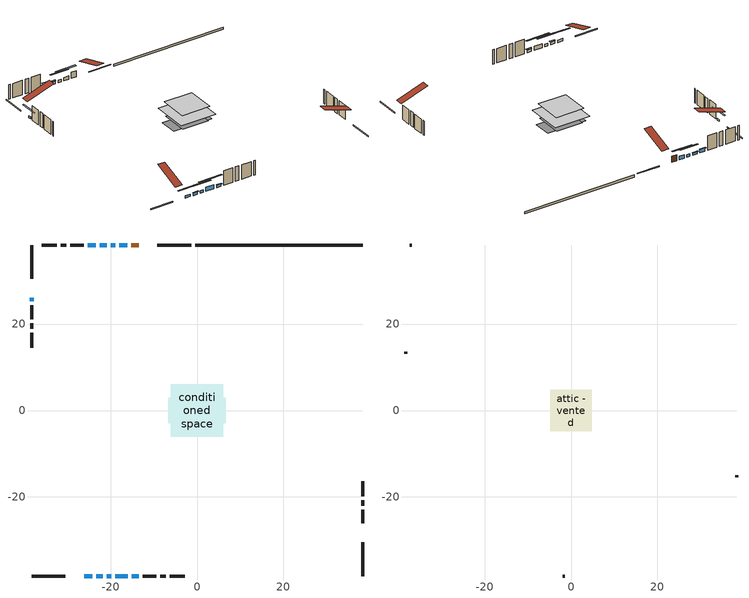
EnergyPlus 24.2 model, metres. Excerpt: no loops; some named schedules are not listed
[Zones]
conditioned space
 floor adiabatic (Floor2 construction): -4.46,-4.46 -4.46,4.46 4.46,4.46 4.46,-4.46 z0.76
 floor adiabatic (AdiabaticFloorConstruction): -6.06,-6.06 -6.06,6.06 6.06,6.06 6.06,-6.06 z3.2
 floor foundation (Slab1 construction): -6.7,-2.97 -6.7,2.97 6.7,2.97 6.7,-2.97 z0
 wall outside (RimJoist1 construction): -1.33,38.28 -9.14,38.28 / -38.28,-38.28 -30.47,-38.28 / -38.28,38.28 -38.28,30.47 / 38.28,-38.28 38.28,-30.47 z0.76:1.06
 wall outside (AdiabaticWallConstruction 1): -13.47,38.28 -15.25,38.28 z0.76:2.79
 wall outside (AdiabaticWallConstruction): -26.13,-38.28 -24.25,-38.28 / -20.87,-38.28 -19.8,-38.28 / -18.89,38.28 -19.96,38.28 / -20.88,38.28 -22.46,38.28 z0.76:1.52; -23.32,-38.28 -21.8,-38.28 / -15.05,-38.28 -13.52,-38.28 z0.76:1.57; -18.87,-38.28 -15.98,-38.28 z0.76:2.08; -38.28,26.13 -38.28,25.27 z0.76:1.37; -16.18,38.28 -17.96,38.28 / -23.39,38.28 -25.22,38.28 z0.76:1.88
 wall outside (Wall1 construction): -26.15,38.28 -29.35,38.28 / -12.59,-38.28 -9.39,-38.28 / -38.28,24.34 -38.28,21.14 / 38.28,-26.13 38.28,-22.93 z0.76:5.64
 wall outside (Wall2 construction): -30.28,38.28 -31.56,38.28 / -8.46,-38.28 -7.18,-38.28 / -38.28,20.21 -38.28,18.92 / 38.28,-22 38.28,-20.72 z0.76:5.64
 wall outside (Wall3 construction): -32.49,38.28 -35.92,38.28 / -6.25,-38.28 -2.82,-38.28 / -38.28,18 -38.28,14.57 / 38.28,-19.79 38.28,-16.36 z0.76:5.64
 wall foundation (FoundationWall1 construction): 38.28,38.28 -0.4,38.28 z0:0.76
 window (WindowConstruction): -26.13,-38.28 -24.25,-38.28 z0.76:1.52
 window (WindowConstruction 9): -23.32,-38.28 -21.8,-38.28 z0.76:1.57
 window (WindowConstruction 1): -20.87,-38.28 -19.8,-38.28 z0.76:1.52
 window (WindowConstruction 2): -18.87,-38.28 -15.98,-38.28 z0.76:2.08
 window (WindowConstruction 3): -38.28,26.13 -38.28,25.27 z0.76:1.37
 window (WindowConstruction 4): -16.18,38.28 -17.96,38.28 z0.76:1.88
 window (WindowConstruction 5): -18.89,38.28 -19.95,38.28 z0.76:1.52
 window (WindowConstruction 6): -20.88,38.28 -22.46,38.28 z0.76:1.52
 window (WindowConstruction 7): -23.39,38.28 -25.22,38.28 z0.76:1.88
 window (WindowConstruction 8): -15.05,-38.28 -13.52,-38.28 z0.76:1.57
 door (Door): -13.47,38.28 -15.25,38.28 z0.76:2.79
 ceiling adiabatic (AdiabaticFloorConstruction): 6.06,-6.06 6.06,6.06 -6.06,6.06 -6.06,-6.06 z3.2
attic - vented
 floor to conditioned space (Floor1 construction Reversed): -4.83,-4.83 -4.83,4.83 4.83,4.83 4.83,-4.83 z5.64
 wall outside (Wall4 construction): -36.85,38.28 -37.35,38.28 / -1.89,-38.28 -1.39,-38.28 / -38.28,13.64 -38.28,13.14 / 38.28,-15.43 38.28,-14.93 z0.76:5.64
 roof outside (Roof1 construction): -12.55,38.28,5.64 -12.55,28.87,8.77 -10.07,28.87,8.77 -10.07,38.28,5.64; -27.06,-38.28,5.64 -27.06,-28.87,8.77 -29.54,-28.87,8.77 -29.54,-38.28,5.64; -38.28,27.06,5.64 -28.87,27.06,8.77 -28.87,29.54,8.77 -38.28,29.54,5.64; 38.28,-27.06,5.64 28.87,-27.06,8.77 28.87,-29.54,8.77 38.28,-29.54,5.64
shading: -21.61,-38.28 -28.77,-38.28 -28.77,-38.69 -21.61,-38.69 z4.16; -21.6,-38.28 -23.52,-38.28 -23.52,-38.69 -21.6,-38.69 z1.77; -17.16,-38.28 -23.51,-38.28 -23.51,-38.69 -17.16,-38.69 z4.16; -13.34,-38.28 -21.51,-38.28 -21.51,-38.69 -13.34,-38.69 z4.72; -38.28,22.63 -38.28,28.77 -38.69,28.77 -38.69,22.63 z4.01; -20.6,38.28 -13.54,38.28 -13.54,38.69 -20.6,38.69 z4.52; -22.59,38.28 -16.25,38.28 -16.25,38.69 -22.59,38.69 z4.16; -22.66,38.28 -20.68,38.28 -20.68,38.69 -22.66,38.69 z1.72; -25.42,38.28 -23.19,38.28 -23.19,38.69 -25.42,38.69 z2.08; -13.32,-38.28 -15.25,-38.28 -15.25,-38.69 -13.32,-38.69 z1.77
[Building]
Building 1: Terrain=Suburbs
[Site:Location]
Edmonton Intl AP_AB: Latitude {deg}=53.31; Longitude {deg}=-113.58; Time Zone {hr}=-7; Elevation {m}=723; Keep Site Location Information=Yes
[Site:GroundTemperature:Shallow]
-1.56185, -3.61833, -3.78302, -2.80711, 1.11059, 5.01004, 8.39065, 10.5322, 10.7141, 8.97234, 5.67794, 1.89811
[Site:WaterMainsTemperature]
Calculation Method=Schedule; Temperature Schedule=mains temperature schedule
[Material] Roughness=Rough; Thermal Absorptance=0.9
Name | Thickness {m} | Conductivity {W/m-K} | Density {kg/m3} | Specific Heat {J/kg-K} | Solar Absorptance | Visible Absorptance
asphalt or fiberglass shingles | 0.00635 | 0.162714 | 1121.4 | 1465.45 | 0.4 | 0.4
ceiling loosefill ins | 0.169333 | 0.0480833 | 16.02 | 1046.75 | 0.7 | 0.7
ceiling stud and cavity | 0.1397 | 0.550941 | 65.682 | 1177.47 | 0.7 | 0.7
concrete 4.0 in. | 0.1016 | 1.803125 | 2242.8 | 837.4 | 0.7 | 0.7
concrete 8.0 in. | 0.2032 | 1.803125 | 2242.8 | 837.4 | 0.7 | 0.7
door material | 0.04445 | 0.188738 | 512.64 | 1214.23 | 0.7 | 0.7
exterior vertical ins | 0.0655474 | 0.029427 | 32.04 | 1214.23 | 0.7 | 0.7
floor covering | 0.0127 | 9.015625 | 54.468 | 1339.84 | 0.6 | 0.6
floor covering 1 | 0.0127 | 0.0433444 | 54.468 | 1339.84 | 0.6 | 0.6
floor rigid ins; wall rigid ins | 0.512978 | 0.029427 | 32.04 | 1214.23 | 0.7 | 0.7
floor stud and cavity | 0.0889 | 0.216499 | 50.32683 | 1063.81 | 0.7 | 0.7
floor stud and cavity 1 | 0.1397 | 1.75129 | 37.0049 | 1207.88 | 0.7 | 0.7
furniture material conditioned space 1 | 0.1524 | 0.115458 | 640.8 | 1214.23 | 0.6 | 0.6
gypsum board | 0.0127 | 0.160291 | 801 | 837.4 | 0.6 | 0.6
gypsum board 1 | 0.0127 | 0.160291 | 801 | 837.4 | 0.7 | 0.7
osb sheathing 0.5 in. | 0.0127 | 0.115458 | 512.64 | 1214.23 | 0.7 | 0.7
osb sheathing 0.75 in. | 0.01905 | 0.115458 | 512.64 | 1214.23 | 0.7 | 0.7
osb sheathing 2.0 in. | 0.0508 | 0.115458 | 512.64 | 1214.23 | 0.7 | 0.7
rim joist stud and cavity | 0.0508 | 0.0296634 | 125.044 | 1163.47 | 0.6 | 0.6
slab rigid ins | 0.0352862 | 0.029427 | 32.04 | 1214.23 | 0.7 | 0.7
wall stud and cavity | 0.1397 | 0.10094 | 139.0536 | 1170.24 | 0.7 | 0.7
wall stud and cavity 1 | 0.1397 | 0.097828 | 139.0536 | 1170.24 | 0.7 | 0.7
wall stud and cavity 2 | 0.1397 | 0.0943382 | 139.0536 | 1170.24 | 0.7 | 0.7
wall stud and cavity 3 | 0.0889 | 6.1454 | 50.32683 | 1063.81 | 0.6 | 0.6
wall stud and cavity 4 | 0.0889 | 0.380278 | 52.3479 | 1209.89 | 0.7 | 0.7
wall stud and cavity 5 | 0.0889 | 0.391764 | 83.0341 | 1211.67 | 0.7 | 0.7
wood siding | 0.0254 | 0.102417 | 544.68 | 1172.36 | 0.4 | 0.4
wood siding 1 | 0.00254 | 0.102417 | 544.68 | 1172.36 | 0.4 | 0.4
wood siding 2; wood siding 3; wood siding 4 | 0.0254 | 0.102417 | 544.68 | 1172.36 | 0.7 | 0.7
[WindowMaterial:SimpleGlazingSystem]
Name | U-Factor {W/m2-K} | Solar Heat Gain Coefficient
WindowMaterial | 2.97754 | 0.56
WindowMaterial 1 | 4.47029 | 0.53
WindowMaterial 2 | 2.8884 | 0.7
WindowMaterial 3 | 4.90409 | 0.57
WindowMaterial 4 | 2.95767 | 0.59
WindowMaterial 5 | 2.98776 | 0.55
WindowMaterial 6 | 2.95597 | 0.6
WindowMaterial 7 | 4.28803 | 0.54
WindowMaterial 8 | 2.98606 | 0.55
[Construction]
AdiabaticFloorConstruction: floor stud and cavity 1, floor rigid ins, osb sheathing 0.75 in., floor covering 1
AdiabaticWallConstruction: wood siding 3, wall rigid ins, wall stud and cavity 4, gypsum board
AdiabaticWallConstruction 1: wood siding 4, wall rigid ins, wall stud and cavity 4, gypsum board
Door: door material
Floor1 construction Reversed: gypsum board, ceiling stud and cavity, ceiling loosefill ins
Floor2 construction: floor stud and cavity, floor covering
FoundationWall1 construction: concrete 8.0 in., gypsum board 1
furniture construction conditioned space 1: furniture material conditioned space 1
PartitionWallConstruction: gypsum board, wall stud and cavity 5, gypsum board
RimJoist1 construction: wood siding 2, osb sheathing 2.0 in., rim joist stud and cavity
Roof1 construction: asphalt or fiberglass shingles
Slab1 construction: slab rigid ins, concrete 4.0 in.
Wall1 construction: wood siding, osb sheathing 0.5 in., wall stud and cavity, gypsum board
Wall2 construction: wood siding, osb sheathing 0.5 in., wall stud and cavity 1, gypsum board
Wall3 construction: wood siding, osb sheathing 0.5 in., wall stud and cavity 2, gypsum board
Wall4 construction: wood siding 1, wall stud and cavity 3
WindowConstruction: WindowMaterial
WindowConstruction 1; WindowConstruction 5: WindowMaterial 1
WindowConstruction 2: WindowMaterial 2
WindowConstruction 3: WindowMaterial 3
WindowConstruction 4: WindowMaterial 4
WindowConstruction 6: WindowMaterial 5
WindowConstruction 7: WindowMaterial 6
WindowConstruction 8: WindowMaterial 7
WindowConstruction 9: WindowMaterial 8
[Zone] Multiplier=1; Part of Total Floor Area=Yes
Name | Volume {m3}
attic - vented | 47.4441
conditioned space | 379.3
[Space]
Name | Zone | Volume {m3}
attic - vented 1 | attic - vented | 47.4441
conditioned space 1 | conditioned space | 379.3
[ZoneInfiltration:EffectiveLeakageArea]
infil attic - vented 1: Zone or Space=attic - vented 1; Schedule=Always On Discrete; Effective Air Leakage Area {cm2}=3242.78; Stack Coefficient=0.000557116; Wind Coefficient=1.59475e-05
[ZoneMixing]
whole house fan mix: Zone or Space=attic - vented; Schedule=Always On Continuous; Design Flow Rate Calculation Method=Flow/Zone; Design Flow Rate {m3/s}=0; Source Zone or Space=conditioned space
[SurfaceProperty:ExposedFoundationPerimeter]
Slab1: Exposed Perimeter Calculation Method=TotalExposedPerimeter; Total Exposed Perimeter {m}=38.676
[InternalMass] Zone or ZoneList=conditioned space; Space or SpaceList=conditioned space 1
Name | Construction | Surface Area {m2}
furniture mass conditioned space 1 | furniture construction conditioned space 1 | 122.384
partition wall mass | PartitionWallConstruction | 226.33
[Lights]
interior lighting: Zone or ZoneList or Space or SpaceList=conditioned space 1; Schedule=interior lighting schedule; Design Level Calculation Method=LightingLevel; Lighting Level {W}=343.2; Return Air Fraction=0; Fraction Radiant=0.6; Fraction Visible=0.2; Fraction Replaceable=1
[People]
occupants: Zone or ZoneList or Space or SpaceList=conditioned space 1; Number of People Schedule=occupants schedule; Number of People Calculation Method=People; Number of People=3; Fraction Radiant=0.314171; Sensible Heat Fraction=0.56303; Activity Level Schedule=occupants activity schedule; Carbon Dioxide Generation Rate {m3/s-W}=0; Enable ASHRAE 55 Comfort Warnings=No; Mean Radiant Temperature Calculation Type=EnclosureAveraged
[ElectricEquipment] Zone or ZoneList or Space or SpaceList=conditioned space 1; Design Level Calculation Method=EquipmentLevel
Name | Schedule | Design Level {W} | Fraction Latent | Fraction Radiant | Fraction Lost
clothes dryer | clothes dryer schedule | 140.772 | 0.015 | 0.081 | 0.85
clothes washer | clothes washer schedule | 32.1985 | 0.03 | 0.162 | 0.7
cooking range | cooking range schedule | 215.147 | 0.08 | 0.432 | 0.2
dishwasher | dishwasher schedule | 66.8632 | 0.3 | 0.18 | 0.4
fridge | fridge schedule | 72.9452 | 0 | 0.6 | 0
mech vent bath fan 0 | mech vent bath fan 0 schedule | 50.2 | 0 | 0 | 1
mech vent bath fan 1 | mech vent bath fan 1 schedule | 50.2 | 0 | 0 | 1
mech vent house fan | mech vent house fan schedule | 0 | 0 | 0 | 1
mech vent house fan cfis | mech vent house fan cfis schedule | 0 | 0 | 0 | 0
mech vent range fan 0 | mech vent range fan 0 schedule | 57 | 0 | 0 | 1
misc plug loads | misc plug loads schedule | 494.7 | 0.045 | 0.513 | 0.1
whole house fan | Always On Discrete | 0 | 0 | 0 | 1
[OtherEquipment] Zone or ZoneList or Space or SpaceList=conditioned space 1; Design Level Calculation Method=EquipmentLevel
Name | Fuel Type | Schedule | Design Level {W} | Fraction Latent | Fraction Radiant | Fraction Lost
clothes dryer 1 | Electricity | clothes dryer schedule | 0 | 0.015 | 0.081 | 0.85
cooking range 1 | Electricity | cooking range schedule | 0 | 0.08 | 0.432 | 0.2
general water use latent | None | general water use schedule | 62.594 | 1 | 0 | 0
general water use sensible | None | general water use schedule | -61.6891 | 0 | 0.6 | 0
mech vent house fan latent load | None | Always On Discrete | 0 | 1 | 0 | 0
mech vent house fan sensible load | None | Always On Discrete | 0 | 0 | 0 | 0
water heater energy adjustment1 | NaturalGas | Always On Discrete | 0.01 | 0 | 0 | 1
[ZoneInfiltration:DesignFlowRate] Zone or ZoneList or Space or SpaceList=conditioned space 1; Schedule=Always On Discrete; Design Flow Rate Calculation Method=Flow/Zone; Design Flow Rate {m3/s}=0
infil flow; natural vent flow; whole house fan flow
[AvailabilityManager:Scheduled]
furnace airloop Availability Manager: Schedule=Always On Discrete
[Foundation:Kiva]
Foundation Kiva 1: Initial Indoor Air Temperature {C}=18; Wall Height Above Grade {m}=0.759988; Wall Depth Below Slab {m}=0.2032; Custom Block Material Name 1=exterior vertical ins; Custom Block Depth 1 {m}=0.759988; Custom Block X Position 1 {m}=0.2159; Custom Block Z Position 1 {m}=0
[Foundation:Kiva:Settings]
Soil Conductivity {W/m-K}=0.849921; Soil Density {kg/m3}=1842.3; Soil Specific Heat {J/kg-K}=418.7; Ground Solar Absorptivity=0.9; Ground Thermal Absorptivity=0.9; Ground Surface Roughness {m}=0.03; Far-Field Width {m}=40; Deep-Ground Boundary Condition=ZeroFlux; Deep-Ground Depth {m}=40; Minimum Cell Dimension {m}=0.2; Maximum Cell Growth Coefficient=3; Simulation Timestep=Timestep
[Exterior:Lights]
exterior lighting: Schedule=exterior lighting schedule; Design Level {W}=75.6
[EnergyManagementSystem:GlobalVariable]
furnace_airloop_Fan_RTF
infil_program_Qfan
infil_program_Qinf
natural_vent_program_Qnv
natural_vent_program_Qwhf
[EnergyManagementSystem:Sensor]
Name | Output:Variable or Output:Meter Index Key | Output:Variable or Output:Meter
airflow_gain | infil flow | Infiltration Sensible Heat Gain Energy
airflow_gain_1 | natural vent flow | Infiltration Sensible Heat Gain Energy
airflow_gain_2 | whole house fan flow | Infiltration Sensible Heat Gain Energy
airflow_loss | infil flow | Infiltration Sensible Heat Loss Energy
airflow_loss_1 | natural vent flow | Infiltration Sensible Heat Loss Energy
airflow_loss_2 | whole house fan flow | Infiltration Sensible Heat Loss Energy
clg_load_cond |  | Cooling:EnergyTransfer:Zone:CONDITIONED SPACE
clg_sp_s; clg_sp_s_1 | cooling setpoint | Schedule Value
clothes_dryer_exhaust_0_sch_s | clothes dryer exhaust 0 schedule | Schedule Value
cool_season | cooling season schedule | Schedule Value
htg_load_cond |  | Heating:EnergyTransfer:Zone:CONDITIONED SPACE
htg_sp_s; htg_sp_s_1 | heating setpoint | Schedule Value
ig_ee_conv | clothes dryer | Electric Equipment Convective Heating Energy
ig_ee_conv_2 | cooking range | Electric Equipment Convective Heating Energy
ig_ee_conv_4 | fridge | Electric Equipment Convective Heating Energy
ig_ee_conv_5 | misc plug loads | Electric Equipment Convective Heating Energy
ig_ee_conv_6 | whole house fan | Electric Equipment Convective Heating Energy
ig_ee_rad | clothes dryer | Electric Equipment Radiant Heating Energy
ig_ee_rad_2 | cooking range | Electric Equipment Radiant Heating Energy
ig_ee_rad_4 | fridge | Electric Equipment Radiant Heating Energy
ig_ee_rad_5 | misc plug loads | Electric Equipment Radiant Heating Energy
ig_ee_rad_6 | whole house fan | Electric Equipment Radiant Heating Energy
ig_lgt_conv | interior lighting | Lights Convective Heating Energy
ig_lgt_rad | interior lighting | Lights Radiant Heating Energy
ig_lgt_vis | interior lighting | Lights Visible Radiation Heating Energy
ig_oe_conv | clothes dryer 1 | Other Equipment Convective Heating Energy
ig_oe_conv_1 | cooking range 1 | Other Equipment Convective Heating Energy
ig_oe_conv_2 | general water use latent | Other Equipment Convective Heating Energy
ig_oe_conv_3 | general water use sensible | Other Equipment Convective Heating Energy
ig_oe_conv_4 | water heater energy adjustment1 | Other Equipment Convective Heating Energy
ig_oe_rad | clothes dryer 1 | Other Equipment Radiant Heating Energy
ig_oe_rad_1 | cooking range 1 | Other Equipment Radiant Heating Energy
ig_oe_rad_2 | general water use latent | Other Equipment Radiant Heating Energy
ig_oe_rad_3 | general water use sensible | Other Equipment Radiant Heating Energy
ig_oe_rad_4 | water heater energy adjustment1 | Other Equipment Radiant Heating Energy
ig_ppl_conv | occupants | People Convective Heating Energy
ig_ppl_rad | occupants | People Radiant Heating Energy
im_conv | furniture mass conditioned space 1 | Surface Inside Face Convection Heat Gain Energy
im_conv_1 | partition wall mass | Surface Inside Face Convection Heat Gain Energy
im_ig | furniture mass conditioned space 1 | Surface Inside Face Internal Gains Radiation Heat Gain Energy
im_ig_1 | partition wall mass | Surface Inside Face Internal Gains Radiation Heat Gain Energy
im_lgt | furniture mass conditioned space 1 | Surface Inside Face Lights Radiation Heat Gain Energy
im_lgt_1 | partition wall mass | Surface Inside Face Lights Radiation Heat Gain Energy
im_sol | furniture mass conditioned space 1 | Surface Inside Face Solar Radiation Heat Gain Energy
im_sol_1 | partition wall mass | Surface Inside Face Solar Radiation Heat Gain Energy
im_surf | furniture mass conditioned space 1 | Surface Inside Face Net Surface Thermal Radiation Heat Gain Energy
im_surf_1 | partition wall mass | Surface Inside Face Net Surface Thermal Radiation Heat Gain Energy
mech_vent_bath_fan_0_sch_s | mech vent bath fan 0 schedule | Schedule Value
mech_vent_bath_fan_1_sch_s | mech vent bath fan 1 schedule | Schedule Value
mech_vent_range_fan_0_sch_s | mech vent range fan 0 schedule | Schedule Value
mv_conv | mech vent bath fan 0 | Electric Equipment Convective Heating Energy
mv_conv_1 | mech vent bath fan 1 | Electric Equipment Convective Heating Energy
mv_conv_2 | mech vent house fan | Electric Equipment Convective Heating Energy
mv_conv_3 | mech vent house fan cfis | Electric Equipment Convective Heating Energy
mv_conv_4 | mech vent range fan 0 | Electric Equipment Convective Heating Energy
mv_conv_5 | mech vent house fan latent load | Other Equipment Convective Heating Energy
mv_conv_6 | mech vent house fan sensible load | Other Equipment Convective Heating Energy
mv_rad | mech vent bath fan 0 | Electric Equipment Radiant Heating Energy
mv_rad_1 | mech vent bath fan 1 | Electric Equipment Radiant Heating Energy
mv_rad_2 | mech vent house fan | Electric Equipment Radiant Heating Energy
mv_rad_3 | mech vent house fan cfis | Electric Equipment Radiant Heating Energy
mv_rad_4 | mech vent range fan 0 | Electric Equipment Radiant Heating Energy
mv_rad_5 | mech vent house fan latent load | Other Equipment Radiant Heating Energy
mv_rad_6 | mech vent house fan sensible load | Other Equipment Radiant Heating Energy
natural_vent_s | natural vent schedule | Schedule Value
out_pb_s |  | Site Outdoor Air Barometric Pressure
out_wt_s |  | Site Outdoor Air Humidity Ratio
site_vw_s |  | Site Wind Speed
ss_back_out | Window1 | Surface Window Shortwave from Zone Back Out Window Heat Transfer Rate
ss_back_out_1 | Window10 | Surface Window Shortwave from Zone Back Out Window Heat Transfer Rate
ss_back_out_2 | Window2 | Surface Window Shortwave from Zone Back Out Window Heat Transfer Rate
ss_back_out_3 | Window3 | Surface Window Shortwave from Zone Back Out Window Heat Transfer Rate
ss_back_out_4 | Window4 | Surface Window Shortwave from Zone Back Out Window Heat Transfer Rate
ss_back_out_5 | Window5 | Surface Window Shortwave from Zone Back Out Window Heat Transfer Rate
ss_back_out_6 | Window6 | Surface Window Shortwave from Zone Back Out Window Heat Transfer Rate
ss_back_out_7 | Window7 | Surface Window Shortwave from Zone Back Out Window Heat Transfer Rate
ss_back_out_8 | Window8 | Surface Window Shortwave from Zone Back Out Window Heat Transfer Rate
ss_back_out_9 | Window9 | Surface Window Shortwave from Zone Back Out Window Heat Transfer Rate
ss_conv | Door1 | Surface Inside Face Convection Heat Gain Energy
ss_conv_1 | Window1 | Surface Inside Face Convection Heat Gain Energy
ss_conv_10 | Window9 | Surface Inside Face Convection Heat Gain Energy
ss_conv_2 | Window10 | Surface Inside Face Convection Heat Gain Energy
ss_conv_3 | Window2 | Surface Inside Face Convection Heat Gain Energy
ss_conv_4 | Window3 | Surface Inside Face Convection Heat Gain Energy
ss_conv_5 | Window4 | Surface Inside Face Convection Heat Gain Energy
ss_conv_6 | Window5 | Surface Inside Face Convection Heat Gain Energy
ss_conv_7 | Window6 | Surface Inside Face Convection Heat Gain Energy
ss_conv_8 | Window7 | Surface Inside Face Convection Heat Gain Energy
ss_conv_9 | Window8 | Surface Inside Face Convection Heat Gain Energy
ss_ig | Door1 | Surface Inside Face Internal Gains Radiation Heat Gain Energy
ss_ig_1 | Window1 | Surface Inside Face Internal Gains Radiation Heat Gain Energy
ss_ig_10 | Window9 | Surface Inside Face Internal Gains Radiation Heat Gain Energy
ss_ig_2 | Window10 | Surface Inside Face Internal Gains Radiation Heat Gain Energy
ss_ig_3 | Window2 | Surface Inside Face Internal Gains Radiation Heat Gain Energy
ss_ig_4 | Window3 | Surface Inside Face Internal Gains Radiation Heat Gain Energy
ss_ig_5 | Window4 | Surface Inside Face Internal Gains Radiation Heat Gain Energy
ss_ig_6 | Window5 | Surface Inside Face Internal Gains Radiation Heat Gain Energy
ss_ig_7 | Window6 | Surface Inside Face Internal Gains Radiation Heat Gain Energy
ss_ig_8 | Window7 | Surface Inside Face Internal Gains Radiation Heat Gain Energy
ss_ig_9 | Window8 | Surface Inside Face Internal Gains Radiation Heat Gain Energy
ss_lgt | Door1 | Surface Inside Face Lights Radiation Heat Gain Energy
ss_sol | Door1 | Surface Inside Face Solar Radiation Heat Gain Energy
ss_surf | Door1 | Surface Inside Face Net Surface Thermal Radiation Heat Gain Energy
ss_surf_1 | Window1 | Surface Inside Face Net Surface Thermal Radiation Heat Gain Energy
ss_surf_10 | Window9 | Surface Inside Face Net Surface Thermal Radiation Heat Gain Energy
ss_surf_2 | Window10 | Surface Inside Face Net Surface Thermal Radiation Heat Gain Energy
ss_surf_3 | Window2 | Surface Inside Face Net Surface Thermal Radiation Heat Gain Energy
ss_surf_4 | Window3 | Surface Inside Face Net Surface Thermal Radiation Heat Gain Energy
ss_surf_5 | Window4 | Surface Inside Face Net Surface Thermal Radiation Heat Gain Energy
ss_surf_6 | Window5 | Surface Inside Face Net Surface Thermal Radiation Heat Gain Energy
ss_surf_7 | Window6 | Surface Inside Face Net Surface Thermal Radiation Heat Gain Energy
ss_surf_8 | Window7 | Surface Inside Face Net Surface Thermal Radiation Heat Gain Energy
ss_surf_9 | Window8 | Surface Inside Face Net Surface Thermal Radiation Heat Gain Energy
ss_trans_in | Window1 | Surface Window Transmitted Solar Radiation Rate
ss_trans_in_1 | Window10 | Surface Window Transmitted Solar Radiation Rate
ss_trans_in_2 | Window2 | Surface Window Transmitted Solar Radiation Rate
ss_trans_in_3 | Window3 | Surface Window Transmitted Solar Radiation Rate
ss_trans_in_4 | Window4 | Surface Window Transmitted Solar Radiation Rate
ss_trans_in_5 | Window5 | Surface Window Transmitted Solar Radiation Rate
ss_trans_in_6 | Window6 | Surface Window Transmitted Solar Radiation Rate
ss_trans_in_7 | Window7 | Surface Window Transmitted Solar Radiation Rate
ss_trans_in_8 | Window8 | Surface Window Transmitted Solar Radiation Rate
ss_trans_in_9 | Window9 | Surface Window Transmitted Solar Radiation Rate
ss_trans_out | Window1 | Surface Inside Face Initial Transmitted Diffuse Transmitted Out Window Solar Radiation Rate
ss_trans_out_1 | Window10 | Surface Inside Face Initial Transmitted Diffuse Transmitted Out Window Solar Radiation Rate
ss_trans_out_2 | Window2 | Surface Inside Face Initial Transmitted Diffuse Transmitted Out Window Solar Radiation Rate
ss_trans_out_3 | Window3 | Surface Inside Face Initial Transmitted Diffuse Transmitted Out Window Solar Radiation Rate
ss_trans_out_4 | Window4 | Surface Inside Face Initial Transmitted Diffuse Transmitted Out Window Solar Radiation Rate
ss_trans_out_5 | Window5 | Surface Inside Face Initial Transmitted Diffuse Transmitted Out Window Solar Radiation Rate
ss_trans_out_6 | Window6 | Surface Inside Face Initial Transmitted Diffuse Transmitted Out Window Solar Radiation Rate
ss_trans_out_7 | Window7 | Surface Inside Face Initial Transmitted Diffuse Transmitted Out Window Solar Radiation Rate
ss_trans_out_8 | Window8 | Surface Inside Face Initial Transmitted Diffuse Transmitted Out Window Solar Radiation Rate
ss_trans_out_9 | Window9 | Surface Inside Face Initial Transmitted Diffuse Transmitted Out Window Solar Radiation Rate
s_conv | Floor1 | Surface Inside Face Convection Heat Gain Energy
s_conv_1 | Floor2 | Surface Inside Face Convection Heat Gain Energy
s_conv_10 | Wall1:0 | Surface Inside Face Convection Heat Gain Energy
s_conv_11 | Wall1:180 | Surface Inside Face Convection Heat Gain Energy
s_conv_12 | Wall1:270 | Surface Inside Face Convection Heat Gain Energy
s_conv_13 | Wall1:90 | Surface Inside Face Convection Heat Gain Energy
s_conv_14 | Wall2:0 | Surface Inside Face Convection Heat Gain Energy
s_conv_15 | Wall2:180 | Surface Inside Face Convection Heat Gain Energy
s_conv_16 | Wall2:270 | Surface Inside Face Convection Heat Gain Energy
s_conv_17 | Wall2:90 | Surface Inside Face Convection Heat Gain Energy
s_conv_18 | Wall3:0 | Surface Inside Face Convection Heat Gain Energy
s_conv_19 | Wall3:180 | Surface Inside Face Convection Heat Gain Energy
s_conv_2 | FoundationWall1 | Surface Inside Face Convection Heat Gain Energy
s_conv_20 | Wall3:270 | Surface Inside Face Convection Heat Gain Energy
s_conv_21 | Wall3:90 | Surface Inside Face Convection Heat Gain Energy
